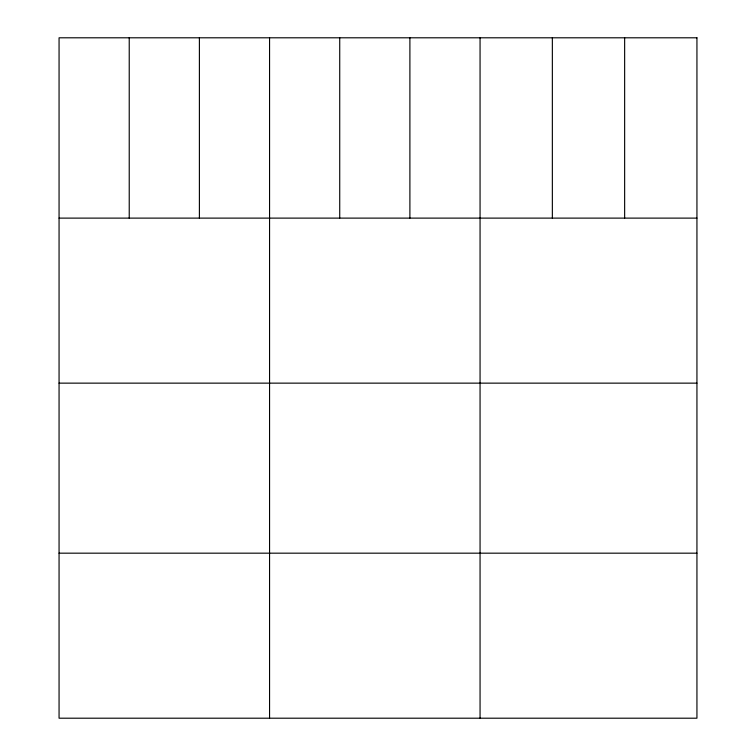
<?xml version="1.0" encoding="UTF-8"?>
<svg xmlns="http://www.w3.org/2000/svg" width="756" height="756" viewBox="0 0 756 756"><rect width="100%" height="100%" fill="white"/><g stroke="black" fill="none" stroke-linecap="round" stroke-linejoin="round"><path stroke-width="1.13" d="M59.062 218.115L696.938 218.115M59.062 383.141L696.938 383.141M59.062 553.175L696.938 553.175M624.645 37.8L624.645 218.115M552.352 37.8L552.352 218.115M480.06 37.8L480.06 718.2M409.894 37.8L409.894 218.115M339.727 37.8L339.727 218.115M269.561 37.8L269.561 718.2M199.395 37.8L199.395 218.115M129.229 37.8L129.229 218.115M696.938 37.8L59.062 37.8L59.062 718.2L696.938 718.2L696.938 37.8"/></g></svg>
